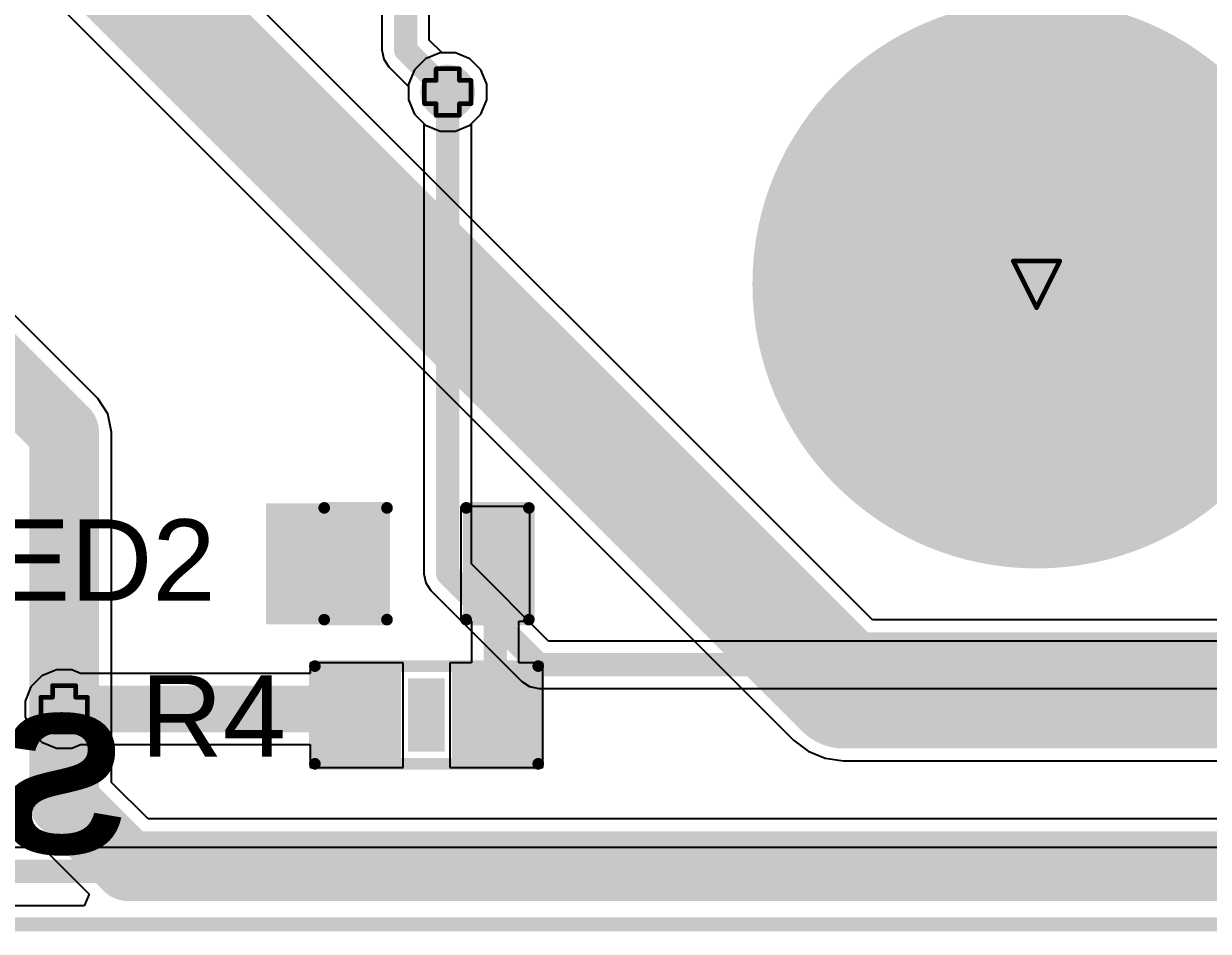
# Model space of a CAD drawing. Header units: inches. Extents: x -25 to 271, y -41 to 15.
# Drawn here: x -11.06 to 1.88, y -38.06 to -28.15 of the extents above; entities that cross this region are included whole.
import ezdxf

# ---------------------------------------------------------------- set-up
doc = ezdxf.new("R2010")
doc.units = ezdxf.units.IN
for name, color, linetype in [('Board_outline', 216, 'Continuous'), ('Bottom Layer', 5, 'Continuous'), ('Bottom Overlay', 54, 'Continuous'), ('Bottom Solder', 6, 'Continuous'), ('Drill Drawing', 1, 'Continuous'), ('Multi-Layer', 9, 'Continuous'), ('Pad Holes', 156, 'Continuous'), ('Top Glue Points', 56, 'Continuous'), ('Top Layer', 1, 'Continuous'), ('Top Overlay', 2, 'Continuous'), ('Top Paste', 8, 'Continuous'), ('Top Solder', 216, 'Continuous'), ('Via Holes', 16, 'Continuous')]:
    doc.layers.add(name, color=color, linetype=linetype)
doc.styles.add('Arial', font='', dxfattribs={"height": 0.2})
doc.styles.add('Arial_Bold', font='', dxfattribs={"height": 0.2})
doc.styles.get('Arial').set_extended_font_data('Arial')
doc.styles.get('Arial_Bold').set_extended_font_data('Arial', bold=True)

# ---------------------------------------------------------------- blocks, each defined once
blk = doc.blocks.new('SPACER_6')
at = {"layer": 'Bottom Layer'}
h = blk.add_hatch(color=5, dxfattribs=at)
edge = h.paths.add_edge_path()
edge.add_arc((0, 0), 3, 0, 360)
at = {"layer": 'Bottom Solder'}
h = blk.add_hatch(color=6, dxfattribs=at)
edge = h.paths.add_edge_path()
edge.add_arc((0, 0), 3.102, 0, 360)
at = {"layer": 'Multi-Layer'}
h = blk.add_hatch(color=9, dxfattribs=at)
edge = h.paths.add_edge_path()
edge.add_arc((0, 0), 3, 0, 360)
at = {"layer": 'Pad Holes'}
h = blk.add_hatch(color=7, dxfattribs=at)
edge = h.paths.add_edge_path()
edge.add_arc((0, 0), 1.85, 0, 360)
at = {"layer": 'Top Layer'}
h = blk.add_hatch(color=1, dxfattribs=at)
edge = h.paths.add_edge_path()
edge.add_arc((0, 0), 3, 0, 360)
at = {"layer": 'Top Solder'}
h = blk.add_hatch(color=216, dxfattribs=at)
edge = h.paths.add_edge_path()
edge.add_arc((0, 0), 3.102, 0, 360)
blk = doc.blocks.new('LED_0603_68')
at = {"layer": 'Top Layer'}
for points in [[(-1, 0.5), (-0.5, 0.5), (-0.5, -0.5), (-1, -0.5)], [(0.5, 0.5), (1, 0.5), (1, -0.5), (0.5, -0.5)]]:
    blk.add_hatch(color=1, dxfattribs=at).paths.add_polyline_path(points)
at = {"layer": 'Top Overlay'}
blk.add_hatch(color=2, dxfattribs=at).paths.add_polyline_path([(1.118, -0.66), (1.753, -0.66), (1.753, 0.66), (1.118, 0.66)])
at = {"layer": 'Top Paste'}
for points in [[(-1, 0.5), (-0.5, 0.5), (-0.5, -0.5), (-1, -0.5)], [(0.5, 0.5), (1, 0.5), (1, -0.5), (0.5, -0.5)]]:
    blk.add_hatch(color=8, dxfattribs=at).paths.add_polyline_path(points)
at = {"layer": 'Top Solder'}
for points in [[(-1.102, 0.602), (-0.398, 0.602), (-0.398, -0.602), (-1.102, -0.602)], [(0.398, 0.602), (1.102, 0.602), (1.102, -0.602), (0.398, -0.602)]]:
    blk.add_hatch(color=216, dxfattribs=at).paths.add_polyline_path(points)
at = {"layer": 'Top Overlay'}
for points in [[(-1.118, 0.61, 0.127, 0.127, 0), (-1.118, -0.61, 0.127, 0.127, 0)], [(-0.432, 0.61, 0.127, 0.127, 0), (-1.118, 0.61, 0.127, 0.127, 0)], [(1.118, 0.61, 0.127, 0.127, 0), (0.432, 0.61, 0.127, 0.127, 0)], [(1.118, 0.61, 0.127, 0.127, 0), (1.118, -0.61, 0.127, 0.127, 0)], [(-0.432, -0.61, 0.127, 0.127, 0), (-1.118, -0.61, 0.127, 0.127, 0)], [(1.118, -0.61, 0.127, 0.127, 0), (0.432, -0.61, 0.127, 0.127, 0)]]:
    blk.add_lwpolyline(points, format="xyseb", dxfattribs=at)
for points in [[(-1.149, 0.61, 0.0635, 0.0635, 1), (-1.086, 0.61, 0.0635, 0.0635, 1)], [(-1.149, 0.61, 0.0635, 0.0635, 1), (-1.086, 0.61, 0.0635, 0.0635, 1)], [(-0.464, 0.61, 0.0635, 0.0635, 1), (-0.4, 0.61, 0.0635, 0.0635, 1)], [(0.4, 0.61, 0.0635, 0.0635, 1), (0.464, 0.61, 0.0635, 0.0635, 1)], [(1.086, 0.61, 0.0635, 0.0635, 1), (1.149, 0.61, 0.0635, 0.0635, 1)], [(1.086, 0.61, 0.0635, 0.0635, 1), (1.149, 0.61, 0.0635, 0.0635, 1)], [(-1.149, -0.61, 0.0635, 0.0635, 1), (-1.086, -0.61, 0.0635, 0.0635, 1)], [(-1.149, -0.61, 0.0635, 0.0635, 1), (-1.086, -0.61, 0.0635, 0.0635, 1)], [(-0.464, -0.61, 0.0635, 0.0635, 1), (-0.4, -0.61, 0.0635, 0.0635, 1)], [(0.4, -0.61, 0.0635, 0.0635, 1), (0.464, -0.61, 0.0635, 0.0635, 1)], [(1.086, -0.61, 0.0635, 0.0635, 1), (1.149, -0.61, 0.0635, 0.0635, 1)], [(1.086, -0.61, 0.0635, 0.0635, 1), (1.149, -0.61, 0.0635, 0.0635, 1)]]:
    blk.add_lwpolyline(points, format="xyseb", close=True, dxfattribs=at)
blk = doc.blocks.new('RES_0603_105')
at = {"layer": 'Top Layer'}
for points in [[(-0.381, 0.4445), (-0.381, -0.4445), (-1.143, -0.4445), (-1.143, 0.4445)], [(1.143, 0.4445), (1.143, -0.4445), (0.381, -0.4445), (0.381, 0.4445)]]:
    blk.add_hatch(color=1, dxfattribs=at).paths.add_polyline_path(points)
at = {"layer": 'Top Paste'}
for points in [[(-0.381, 0.4445), (-0.381, -0.4445), (-1.143, -0.4445), (-1.143, 0.4445)], [(1.143, 0.4445), (1.143, -0.4445), (0.381, -0.4445), (0.381, 0.4445)]]:
    blk.add_hatch(color=8, dxfattribs=at).paths.add_polyline_path(points)
at = {"layer": 'Top Solder'}
for points in [[(-0.2794, 0.5461), (-0.2794, -0.5461), (-1.2446, -0.5461), (-1.2446, 0.5461)], [(1.2446, 0.5461), (1.2446, -0.5461), (0.2794, -0.5461), (0.2794, 0.5461)]]:
    blk.add_hatch(color=216, dxfattribs=at).paths.add_polyline_path(points)
at = {"layer": 'Top Overlay'}
for points in [[(-1.2192, 0.5334, 0.127, 0.127, 0), (-1.2192, -0.5334, 0.127, 0.127, 0)], [(1.2192, 0.5334, 0.127, 0.127, 0), (-1.2192, 0.5334, 0.127, 0.127, 0)], [(1.2192, 0.5334, 0.127, 0.127, 0), (1.2192, -0.5334, 0.127, 0.127, 0)], [(1.2192, -0.5334, 0.127, 0.127, 0), (-1.2192, -0.5334, 0.127, 0.127, 0)]]:
    blk.add_lwpolyline(points, format="xyseb", dxfattribs=at)
for points in [[(-1.25095, 0.5334, 0.0635, 0.0635, 1), (-1.18745, 0.5334, 0.0635, 0.0635, 1)], [(-1.25095, 0.5334, 0.0635, 0.0635, 1), (-1.18745, 0.5334, 0.0635, 0.0635, 1)], [(1.18745, 0.5334, 0.0635, 0.0635, 1), (1.25095, 0.5334, 0.0635, 0.0635, 1)], [(1.18745, 0.5334, 0.0635, 0.0635, 1), (1.25095, 0.5334, 0.0635, 0.0635, 1)], [(-1.25095, -0.5334, 0.0635, 0.0635, 1), (-1.18745, -0.5334, 0.0635, 0.0635, 1)], [(-1.25095, -0.5334, 0.0635, 0.0635, 1), (-1.18745, -0.5334, 0.0635, 0.0635, 1)], [(1.18745, -0.5334, 0.0635, 0.0635, 1), (1.25095, -0.5334, 0.0635, 0.0635, 1)], [(1.18745, -0.5334, 0.0635, 0.0635, 1), (1.25095, -0.5334, 0.0635, 0.0635, 1)]]:
    blk.add_lwpolyline(points, format="xyseb", close=True, dxfattribs=at)

msp = doc.modelspace()

# ---------------------------------------------------------------- hatches: boundary and pattern name
at = {"layer": 'Bottom Layer'}
h = msp.add_hatch(color=5, dxfattribs=at)
edge = h.paths.add_edge_path()
edge.add_arc((-6.429, -28.9), 0.3, 0, 360)
h = msp.add_hatch(color=5, dxfattribs=at)
edge = h.paths.add_edge_path()
edge.add_arc((-10.617, -35.636), 0.3, 0, 360)
at = {"layer": 'Top Glue Points'}
msp.add_hatch(color=56, dxfattribs=at).paths.add_polyline_path([(-6.863, -35.302), (-6.863, -36.103), (-6.463, -36.103), (-6.463, -35.302)])
at = {"layer": 'Top Layer'}
h = msp.add_hatch(color=1, dxfattribs=at)
edge = h.paths.add_edge_path()
edge.add_arc((-6.429, -28.9), 0.3, 0, 360)
h = msp.add_hatch(color=1, dxfattribs=at)
edge = h.paths.add_edge_path()
edge.add_arc((-10.617, -35.636), 0.3, 0, 360)
at = {"layer": 'Via Holes'}
h = msp.add_hatch(color=7, dxfattribs=at)
edge = h.paths.add_edge_path()
edge.add_arc((-6.429, -28.9), 0.15, 0, 360)
h = msp.add_hatch(color=7, dxfattribs=at)
edge = h.paths.add_edge_path()
edge.add_arc((-10.617, -35.636), 0.15, 0, 360)

# ---------------------------------------------------------------- linework, layer by layer
at = {"layer": 'Board_outline'}
msp.add_lwpolyline([(-16.519, -37.988, 0.152, 0.152, 0), (73.481, -37.988, 0.152, 0.152, 0)], format="xyseb", dxfattribs=at)
at = {"layer": 'Bottom Layer'}
for p, q in [((-6.67, -28.538), (-6.791, -28.658)), ((-6.513, -28.473), (-6.67, -28.538)), ((-6.344, -28.473), (-6.513, -28.473)), ((-6.187, -28.538), (-6.344, -28.473)), ((-6.067, -28.658), (-6.187, -28.538)), ((-6.791, -28.658), (-6.856, -28.815)), ((-6.002, -28.815), (-6.067, -28.658)), ((-6.856, -28.815), (-6.856, -28.985)), ((-6.002, -28.985), (-6.002, -28.815)), ((-10.251, -32.247), (-13.629, -28.869)), ((-6.856, -28.985), (-6.791, -29.141)), ((-6.067, -29.141), (-6.002, -28.985)), ((-6.791, -29.141), (-6.688, -29.244)), ((-6.17, -29.244), (-6.067, -29.141)), ((-6.688, -29.244), (-6.688, -34.161)), ((-6.17, -34.053), (-6.17, -29.244)), ((-10.139, -32.415), (-10.251, -32.247)), ((-10.099, -32.614), (-10.139, -32.415)), ((-10.099, -35.636), (-10.099, -32.614)), ((-10.099, -32.614), (-10.099, -32.614)), ((-5.328, -34.895), (-6.17, -34.053)), ((-6.688, -34.161), (-6.668, -34.26)), ((-6.668, -34.26), (-6.612, -34.344)), ((-6.612, -34.344), (-5.619, -35.337)), ((10.154, -34.895), (-5.328, -34.895)), ((-5.619, -35.337), (-5.535, -35.393)), ((-5.535, -35.393), (-5.436, -35.413)), ((-5.436, -35.413), (10.262, -35.413)), ((-10.099, -36.438), (-10.099, -35.636)), ((-9.701, -36.836), (-10.099, -36.438)), ((-11.096, -36.85), (-10.983, -37.018)), ((9.371, -36.836), (-9.701, -36.836)), ((-10.983, -37.018), (-10.344, -37.658)), ((-10.344, -37.658), (-10.397, -37.785)), ((-10.397, -37.785), (-16.518, -37.785))]:
    msp.add_line(p, q, dxfattribs=at)
for points in [[(-6.429, -34.161, 0.254, 0.254, 0), (-6.429, -28.9, 0.254, 0.254, 0)], [(-13.995, -29.235, 0.762, 0.762, 0), (-10.617, -32.614, 0.762, 0.762, 0)], [(-10.617, -35.636, 0.762, 0.762, 0), (-10.617, -32.614, 0.762, 0.762, 0)], [(-6.429, -34.161, 0.254, 0.254, 0), (-5.436, -35.154, 0.254, 0.254, 0)], [(-5.436, -35.154, 0.254, 0.254, 0), (10.262, -35.154, 0.254, 0.254, 0)], [(-10.617, -36.652, 0.762, 0.762, 0), (-10.617, -35.636, 0.762, 0.762, 0)], [(-10.617, -36.652, 0.762, 0.762, 0), (-9.916, -37.354, 0.762, 0.762, 0)], [(-9.916, -37.354, 0.762, 0.762, 0), (9.586, -37.354, 0.762, 0.762, 0)]]:
    msp.add_lwpolyline(points, format="xyseb", dxfattribs=at)
for points in [[(-6.492, -28.9, 0.127, 0.127, 1), (-6.365, -28.9, 0.127, 0.127, 1)], [(-10.808, -32.614, 0.381, 0.381, 1), (-10.427, -32.614, 0.381, 0.381, 1)], [(-10.808, -32.614, 0.381, 0.381, 1), (-10.427, -32.614, 0.381, 0.381, 1)], [(-6.492, -34.161, 0.127, 0.127, 1), (-6.365, -34.161, 0.127, 0.127, 1)], [(-6.492, -34.161, 0.127, 0.127, 1), (-6.365, -34.161, 0.127, 0.127, 1)], [(-5.499, -35.154, 0.127, 0.127, 1), (-5.372, -35.154, 0.127, 0.127, 1)], [(-5.499, -35.154, 0.127, 0.127, 1), (-5.372, -35.154, 0.127, 0.127, 1)], [(-10.808, -35.636, 0.381, 0.381, 1), (-10.427, -35.636, 0.381, 0.381, 1)], [(-10.808, -35.636, 0.381, 0.381, 1), (-10.427, -35.636, 0.381, 0.381, 1)], [(-10.808, -36.652, 0.381, 0.381, 1), (-10.427, -36.652, 0.381, 0.381, 1)], [(-10.808, -36.652, 0.381, 0.381, 1), (-10.427, -36.652, 0.381, 0.381, 1)], [(-10.106, -37.354, 0.381, 0.381, 1), (-9.725, -37.354, 0.381, 0.381, 1)], [(-10.106, -37.354, 0.381, 0.381, 1), (-9.725, -37.354, 0.381, 0.381, 1)]]:
    msp.add_lwpolyline(points, format="xyseb", close=True, dxfattribs=at)
at = {"layer": 'Drill Drawing'}
for points in [[(-6.556, -28.773, 0.0508, 0.0508, 0), (-6.556, -28.646, 0.0508, 0.0508, 0)], [(-6.556, -28.646, 0.0508, 0.0508, 0), (-6.302, -28.646, 0.0508, 0.0508, 0)], [(-6.302, -28.773, 0.0508, 0.0508, 0), (-6.302, -28.646, 0.0508, 0.0508, 0)], [(-6.683, -29.027, 0.0508, 0.0508, 0), (-6.683, -28.773, 0.0508, 0.0508, 0)], [(-6.683, -28.773, 0.0508, 0.0508, 0), (-6.556, -28.773, 0.0508, 0.0508, 0)], [(-6.302, -28.773, 0.0508, 0.0508, 0), (-6.175, -28.773, 0.0508, 0.0508, 0)], [(-6.175, -29.027, 0.0508, 0.0508, 0), (-6.175, -28.773, 0.0508, 0.0508, 0)], [(-6.683, -29.027, 0.0508, 0.0508, 0), (-6.556, -29.027, 0.0508, 0.0508, 0)], [(-6.556, -29.154, 0.0508, 0.0508, 0), (-6.556, -29.027, 0.0508, 0.0508, 0)], [(-6.302, -29.027, 0.0508, 0.0508, 0), (-6.175, -29.027, 0.0508, 0.0508, 0)], [(-6.302, -29.154, 0.0508, 0.0508, 0), (-6.302, -29.027, 0.0508, 0.0508, 0)], [(-6.556, -29.154, 0.0508, 0.0508, 0), (-6.302, -29.154, 0.0508, 0.0508, 0)], [(-0.254, -30.746, 0.0508, 0.0508, 0), (0.254, -30.746, 0.0508, 0.0508, 0)], [(-0.254, -30.746, 0.0508, 0.0508, 0), (0, -31.254, 0.0508, 0.0508, 0)], [(0, -31.254, 0.0508, 0.0508, 0), (0.254, -30.746, 0.0508, 0.0508, 0)], [(-10.744, -35.509, 0.0508, 0.0508, 0), (-10.744, -35.382, 0.0508, 0.0508, 0)], [(-10.744, -35.382, 0.0508, 0.0508, 0), (-10.49, -35.382, 0.0508, 0.0508, 0)], [(-10.49, -35.509, 0.0508, 0.0508, 0), (-10.49, -35.382, 0.0508, 0.0508, 0)], [(-10.871, -35.763, 0.0508, 0.0508, 0), (-10.871, -35.509, 0.0508, 0.0508, 0)], [(-10.871, -35.509, 0.0508, 0.0508, 0), (-10.744, -35.509, 0.0508, 0.0508, 0)], [(-10.49, -35.509, 0.0508, 0.0508, 0), (-10.363, -35.509, 0.0508, 0.0508, 0)], [(-10.363, -35.763, 0.0508, 0.0508, 0), (-10.363, -35.509, 0.0508, 0.0508, 0)], [(-10.871, -35.763, 0.0508, 0.0508, 0), (-10.744, -35.763, 0.0508, 0.0508, 0)], [(-10.744, -35.89, 0.0508, 0.0508, 0), (-10.744, -35.763, 0.0508, 0.0508, 0)], [(-10.49, -35.763, 0.0508, 0.0508, 0), (-10.363, -35.763, 0.0508, 0.0508, 0)], [(-10.49, -35.89, 0.0508, 0.0508, 0), (-10.49, -35.763, 0.0508, 0.0508, 0)], [(-10.744, -35.89, 0.0508, 0.0508, 0), (-10.49, -35.89, 0.0508, 0.0508, 0)]]:
    msp.add_lwpolyline(points, format="xyseb", dxfattribs=at)
for points in [[(-6.568, -28.646, 0.0254, 0.0254, 1), (-6.543, -28.646, 0.0254, 0.0254, 1)], [(-6.568, -28.646, 0.0254, 0.0254, 1), (-6.543, -28.646, 0.0254, 0.0254, 1)], [(-6.314, -28.646, 0.0254, 0.0254, 1), (-6.289, -28.646, 0.0254, 0.0254, 1)], [(-6.314, -28.646, 0.0254, 0.0254, 1), (-6.289, -28.646, 0.0254, 0.0254, 1)], [(-6.695, -28.773, 0.0254, 0.0254, 1), (-6.67, -28.773, 0.0254, 0.0254, 1)], [(-6.695, -28.773, 0.0254, 0.0254, 1), (-6.67, -28.773, 0.0254, 0.0254, 1)], [(-6.568, -28.773, 0.0254, 0.0254, 1), (-6.543, -28.773, 0.0254, 0.0254, 1)], [(-6.568, -28.773, 0.0254, 0.0254, 1), (-6.543, -28.773, 0.0254, 0.0254, 1)], [(-6.314, -28.773, 0.0254, 0.0254, 1), (-6.289, -28.773, 0.0254, 0.0254, 1)], [(-6.314, -28.773, 0.0254, 0.0254, 1), (-6.289, -28.773, 0.0254, 0.0254, 1)], [(-6.187, -28.773, 0.0254, 0.0254, 1), (-6.162, -28.773, 0.0254, 0.0254, 1)], [(-6.187, -28.773, 0.0254, 0.0254, 1), (-6.162, -28.773, 0.0254, 0.0254, 1)], [(-6.695, -29.027, 0.0254, 0.0254, 1), (-6.67, -29.027, 0.0254, 0.0254, 1)], [(-6.695, -29.027, 0.0254, 0.0254, 1), (-6.67, -29.027, 0.0254, 0.0254, 1)], [(-6.568, -29.027, 0.0254, 0.0254, 1), (-6.543, -29.027, 0.0254, 0.0254, 1)], [(-6.568, -29.027, 0.0254, 0.0254, 1), (-6.543, -29.027, 0.0254, 0.0254, 1)], [(-6.314, -29.027, 0.0254, 0.0254, 1), (-6.289, -29.027, 0.0254, 0.0254, 1)], [(-6.314, -29.027, 0.0254, 0.0254, 1), (-6.289, -29.027, 0.0254, 0.0254, 1)], [(-6.187, -29.027, 0.0254, 0.0254, 1), (-6.162, -29.027, 0.0254, 0.0254, 1)], [(-6.187, -29.027, 0.0254, 0.0254, 1), (-6.162, -29.027, 0.0254, 0.0254, 1)], [(-6.568, -29.154, 0.0254, 0.0254, 1), (-6.543, -29.154, 0.0254, 0.0254, 1)], [(-6.568, -29.154, 0.0254, 0.0254, 1), (-6.543, -29.154, 0.0254, 0.0254, 1)], [(-6.314, -29.154, 0.0254, 0.0254, 1), (-6.289, -29.154, 0.0254, 0.0254, 1)], [(-6.314, -29.154, 0.0254, 0.0254, 1), (-6.289, -29.154, 0.0254, 0.0254, 1)], [(-0.267, -30.746, 0.0254, 0.0254, 1), (-0.241, -30.746, 0.0254, 0.0254, 1)], [(-0.267, -30.746, 0.0254, 0.0254, 1), (-0.241, -30.746, 0.0254, 0.0254, 1)], [(0.241, -30.746, 0.0254, 0.0254, 1), (0.267, -30.746, 0.0254, 0.0254, 1)], [(0.241, -30.746, 0.0254, 0.0254, 1), (0.267, -30.746, 0.0254, 0.0254, 1)], [(-0.013, -31.254, 0.0254, 0.0254, 1), (0.013, -31.254, 0.0254, 0.0254, 1)], [(-0.013, -31.254, 0.0254, 0.0254, 1), (0.013, -31.254, 0.0254, 0.0254, 1)], [(-10.757, -35.382, 0.0254, 0.0254, 1), (-10.732, -35.382, 0.0254, 0.0254, 1)], [(-10.757, -35.382, 0.0254, 0.0254, 1), (-10.732, -35.382, 0.0254, 0.0254, 1)], [(-10.503, -35.382, 0.0254, 0.0254, 1), (-10.477, -35.382, 0.0254, 0.0254, 1)], [(-10.503, -35.382, 0.0254, 0.0254, 1), (-10.477, -35.382, 0.0254, 0.0254, 1)], [(-10.884, -35.509, 0.0254, 0.0254, 1), (-10.858, -35.509, 0.0254, 0.0254, 1)], [(-10.884, -35.509, 0.0254, 0.0254, 1), (-10.858, -35.509, 0.0254, 0.0254, 1)], [(-10.757, -35.509, 0.0254, 0.0254, 1), (-10.732, -35.509, 0.0254, 0.0254, 1)], [(-10.757, -35.509, 0.0254, 0.0254, 1), (-10.732, -35.509, 0.0254, 0.0254, 1)], [(-10.503, -35.509, 0.0254, 0.0254, 1), (-10.477, -35.509, 0.0254, 0.0254, 1)], [(-10.503, -35.509, 0.0254, 0.0254, 1), (-10.477, -35.509, 0.0254, 0.0254, 1)], [(-10.376, -35.509, 0.0254, 0.0254, 1), (-10.351, -35.509, 0.0254, 0.0254, 1)], [(-10.376, -35.509, 0.0254, 0.0254, 1), (-10.351, -35.509, 0.0254, 0.0254, 1)], [(-10.884, -35.763, 0.0254, 0.0254, 1), (-10.858, -35.763, 0.0254, 0.0254, 1)], [(-10.884, -35.763, 0.0254, 0.0254, 1), (-10.858, -35.763, 0.0254, 0.0254, 1)], [(-10.757, -35.763, 0.0254, 0.0254, 1), (-10.732, -35.763, 0.0254, 0.0254, 1)], [(-10.757, -35.763, 0.0254, 0.0254, 1), (-10.732, -35.763, 0.0254, 0.0254, 1)], [(-10.503, -35.763, 0.0254, 0.0254, 1), (-10.477, -35.763, 0.0254, 0.0254, 1)], [(-10.503, -35.763, 0.0254, 0.0254, 1), (-10.477, -35.763, 0.0254, 0.0254, 1)], [(-10.376, -35.763, 0.0254, 0.0254, 1), (-10.351, -35.763, 0.0254, 0.0254, 1)], [(-10.376, -35.763, 0.0254, 0.0254, 1), (-10.351, -35.763, 0.0254, 0.0254, 1)], [(-10.757, -35.89, 0.0254, 0.0254, 1), (-10.732, -35.89, 0.0254, 0.0254, 1)], [(-10.757, -35.89, 0.0254, 0.0254, 1), (-10.732, -35.89, 0.0254, 0.0254, 1)], [(-10.503, -35.89, 0.0254, 0.0254, 1), (-10.477, -35.89, 0.0254, 0.0254, 1)], [(-10.503, -35.89, 0.0254, 0.0254, 1), (-10.477, -35.89, 0.0254, 0.0254, 1)]]:
    msp.add_lwpolyline(points, format="xyseb", close=True, dxfattribs=at)
at = {"layer": 'Top Layer'}
for p, q in [((-1.79, -34.664), (-12.969, -23.485)), ((-13.712, -24.916), (-2.652, -35.976)), ((-7.147, -26.558), (-7.147, -28.44)), ((-6.63, -28.332), (-6.63, -26.778)), ((-7.147, -28.44), (-7.128, -28.539)), ((-6.489, -28.473), (-6.63, -28.332)), ((-7.128, -28.539), (-7.072, -28.623)), ((-6.344, -28.473), (-6.489, -28.473)), ((-6.187, -28.538), (-6.344, -28.473)), ((-6.067, -28.658), (-6.187, -28.538)), ((-7.072, -28.623), (-6.856, -28.839)), ((-6.002, -28.815), (-6.067, -28.658)), ((-6.856, -28.839), (-6.856, -28.985)), ((-6.002, -28.985), (-6.002, -28.815)), ((-6.856, -28.985), (-6.791, -29.141)), ((-6.067, -29.141), (-6.002, -28.985)), ((-6.791, -29.141), (-6.67, -29.262)), ((-6.187, -29.262), (-6.067, -29.141)), ((-6.67, -29.262), (-6.513, -29.327)), ((-6.513, -29.327), (-6.344, -29.327)), ((-6.344, -29.327), (-6.187, -29.262)), ((-5.533, -33.424), (-6.287, -33.424)), ((-6.287, -33.424), (-6.287, -34.678)), ((-5.533, -34.678), (-5.533, -33.424)), ((-6.287, -34.678), (-6.169, -34.678)), ((-6.169, -34.678), (-6.169, -35.131)), ((-5.651, -35.131), (-5.651, -34.678)), ((-5.651, -34.678), (-5.533, -34.678)), ((2.857, -34.664), (-1.79, -34.664)), ((-6.914, -35.131), (-7.93, -35.131)), ((-7.93, -35.131), (-7.93, -35.248)), ((-6.914, -36.274), (-6.914, -35.131)), ((-6.169, -35.131), (-6.406, -35.131)), ((-6.406, -35.131), (-6.406, -36.274)), ((-5.39, -35.131), (-5.651, -35.131)), ((-5.39, -36.274), (-5.39, -35.131)), ((-10.859, -35.274), (-10.979, -35.394)), ((-10.702, -35.209), (-10.859, -35.274)), ((-10.532, -35.209), (-10.702, -35.209)), ((-10.439, -35.248), (-10.532, -35.209)), ((-7.93, -35.248), (-10.439, -35.248)), ((-10.979, -35.394), (-11.044, -35.551)), ((-11.044, -35.551), (-11.044, -35.721)), ((-11.044, -35.721), (-10.979, -35.878)), ((-10.979, -35.878), (-10.859, -35.998)), ((-10.859, -35.998), (-10.702, -36.063)), ((-10.702, -36.063), (-10.532, -36.063)), ((-10.532, -36.063), (-10.439, -36.025)), ((-10.439, -36.025), (-7.93, -36.025)), ((-7.93, -36.025), (-7.93, -36.274)), ((-2.652, -35.976), (-2.492, -36.099)), ((-2.492, -36.099), (-2.307, -36.175)), ((-2.307, -36.175), (-2.108, -36.202)), ((-2.108, -36.202), (3.175, -36.202)), ((-7.93, -36.274), (-6.914, -36.274)), ((-6.406, -36.274), (-5.39, -36.274)), ((11.793, -37.15), (-11.308, -37.15))]:
    msp.add_line(p, q, dxfattribs=at)
for points in [[(-13.523, -24.018, 1.27, 1.27, 0), (-2.108, -35.433, 1.27, 1.27, 0)], [(-6.888, -28.44, 0.254, 0.254, 0), (-6.888, -26.05, 0.254, 0.254, 0)], [(-6.888, -28.44, 0.254, 0.254, 0), (-6.429, -28.9, 0.254, 0.254, 0)], [(-5.91, -35.69, 0.254, 0.254, 0), (-5.91, -34.051, 0.254, 0.254, 0)], [(-2.108, -35.433, 1.27, 1.27, 0), (3.175, -35.433, 1.27, 1.27, 0)], [(-10.617, -35.636, 0.508, 0.508, 0), (-7.488, -35.636, 0.508, 0.508, 0)], [(-7.488, -35.636, 0.508, 0.508, 0), (-7.422, -35.702, 0.508, 0.508, 0)], [(-5.91, -35.69, 0.254, 0.254, 0), (-5.898, -35.702, 0.254, 0.254, 0)], [(-11.415, -37.409, 0.254, 0.254, 0), (21.222, -37.409, 0.254, 0.254, 0)]]:
    msp.add_lwpolyline(points, format="xyseb", dxfattribs=at)
for points in [[(-6.952, -28.44, 0.127, 0.127, 1), (-6.825, -28.44, 0.127, 0.127, 1)], [(-6.952, -28.44, 0.127, 0.127, 1), (-6.825, -28.44, 0.127, 0.127, 1)], [(-6.492, -28.9, 0.127, 0.127, 1), (-6.365, -28.9, 0.127, 0.127, 1)], [(-5.973, -34.051, 0.127, 0.127, 1), (-5.846, -34.051, 0.127, 0.127, 1)], [(-2.426, -35.433, 0.635, 0.635, 1), (-1.791, -35.433, 0.635, 0.635, 1)], [(-2.426, -35.433, 0.635, 0.635, 1), (-1.791, -35.433, 0.635, 0.635, 1)], [(-10.744, -35.636, 0.254, 0.254, 1), (-10.49, -35.636, 0.254, 0.254, 1)], [(-7.615, -35.636, 0.254, 0.254, 1), (-7.361, -35.636, 0.254, 0.254, 1)], [(-7.615, -35.636, 0.254, 0.254, 1), (-7.361, -35.636, 0.254, 0.254, 1)], [(-7.549, -35.702, 0.254, 0.254, 1), (-7.295, -35.702, 0.254, 0.254, 1)], [(-5.973, -35.69, 0.127, 0.127, 1), (-5.846, -35.69, 0.127, 0.127, 1)], [(-5.973, -35.69, 0.127, 0.127, 1), (-5.846, -35.69, 0.127, 0.127, 1)], [(-5.961, -35.702, 0.127, 0.127, 1), (-5.834, -35.702, 0.127, 0.127, 1)]]:
    msp.add_lwpolyline(points, format="xyseb", close=True, dxfattribs=at)

# ---------------------------------------------------------------- block references
msp.add_blockref('SPACER_6', (0, -31))
at = {"rotation": 180}
for name, p in [('LED_0603_68', (-6.66, -34.051)), ('RES_0603_105', (-6.66, -35.702))]:
    msp.add_blockref(name, p, dxfattribs=at)

# ---------------------------------------------------------------- texts
at = {"layer": 'Bottom Overlay', "style": 'Arial_Bold', "text_generation_flag": 2}
msp.add_text('SW1', height=1.524, rotation=360, dxfattribs=at).set_placement((-9.931, -37.218))
at = {"layer": 'Top Overlay', "style": 'Arial'}
for s, p in [('LED2', (-12.069, -34.455)), ('R4', (-9.783, -36.157))]:
    msp.add_text(s, height=0.889, dxfattribs=at).set_placement(p)

doc.saveas('drawing.dxf')
